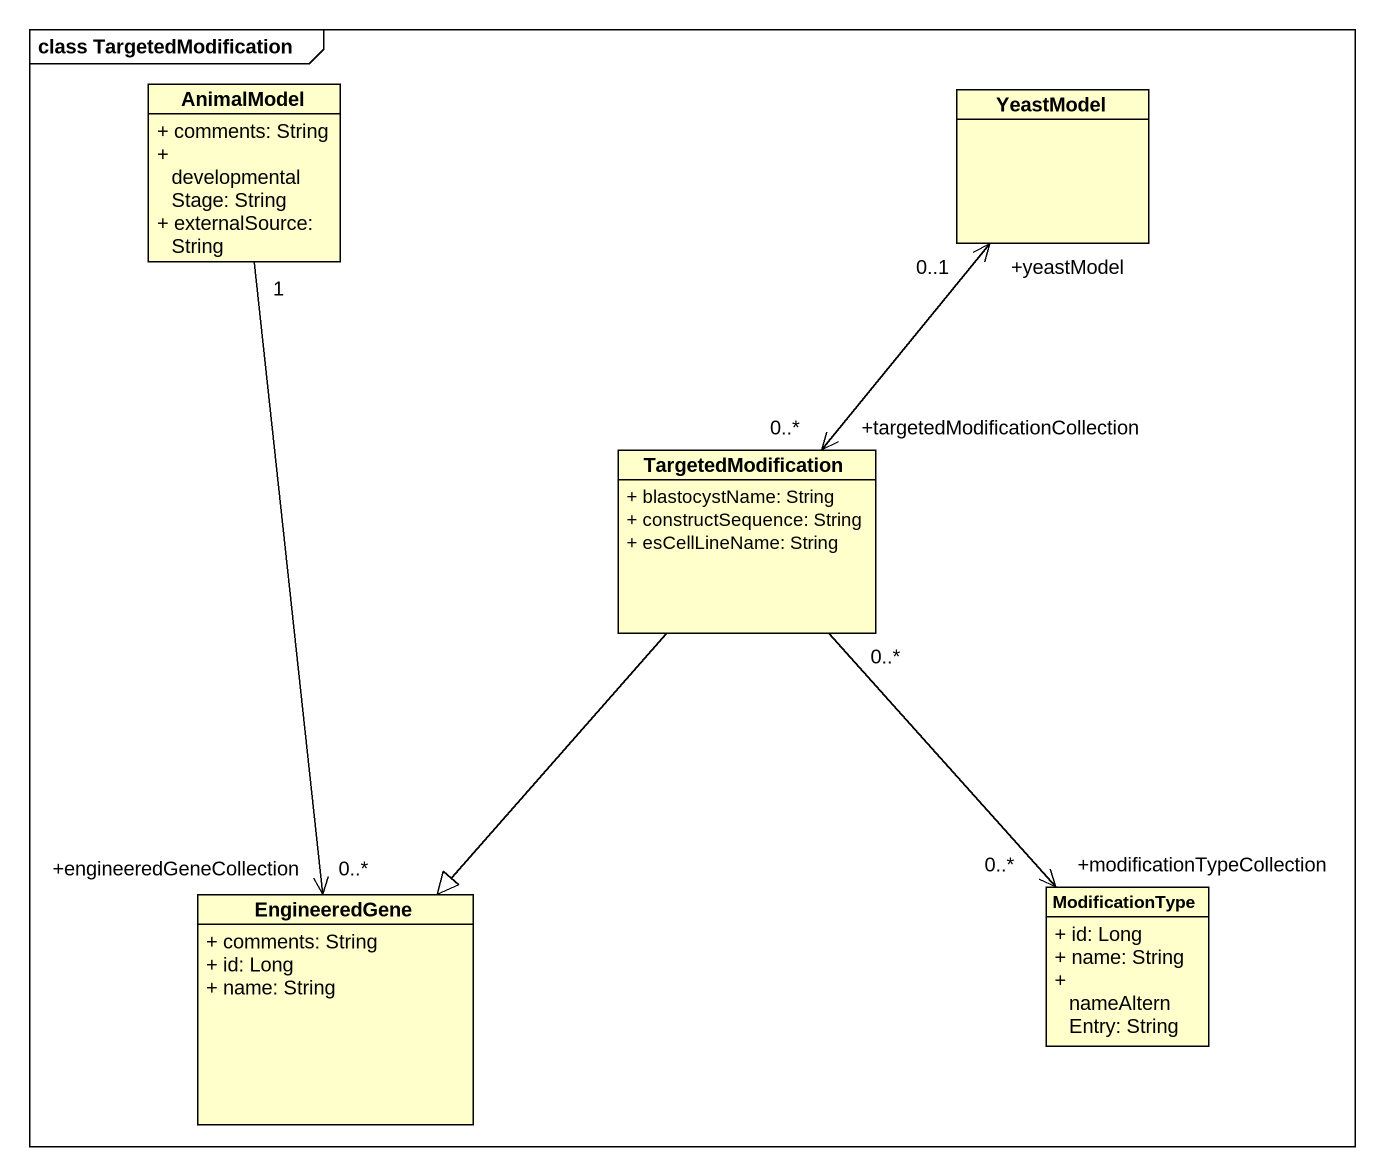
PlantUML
@startuml
mainframe class TargetedModification
hide circle
hide empty members
skinparam classAttributeIconSize 0
class AnimalModel {
  + comments: String
  + developmentalStage: String
  + externalSource: String
}
class YeastModel
class TargetedModification {
  + blastocystName: String
  + constructSequence: String
  + esCellLineName: String
}
class EngineeredGene {
  + comments: String
  + id: Long
  + name: String
}
class ModificationType {
  + id: Long
  + name: String
  + nameAlternEntry: String
}
AnimalModel "1" --> "+engineeredGeneCollection\n0..*" EngineeredGene
YeastModel "+yeastModel\n0..1" <--> "+targetedModificationCollection\n0..*" TargetedModification
TargetedModification --|> EngineeredGene
ModificationType "+modificationTypeCollection\n0..*" <-up- "0..*" TargetedModification
@enduml
